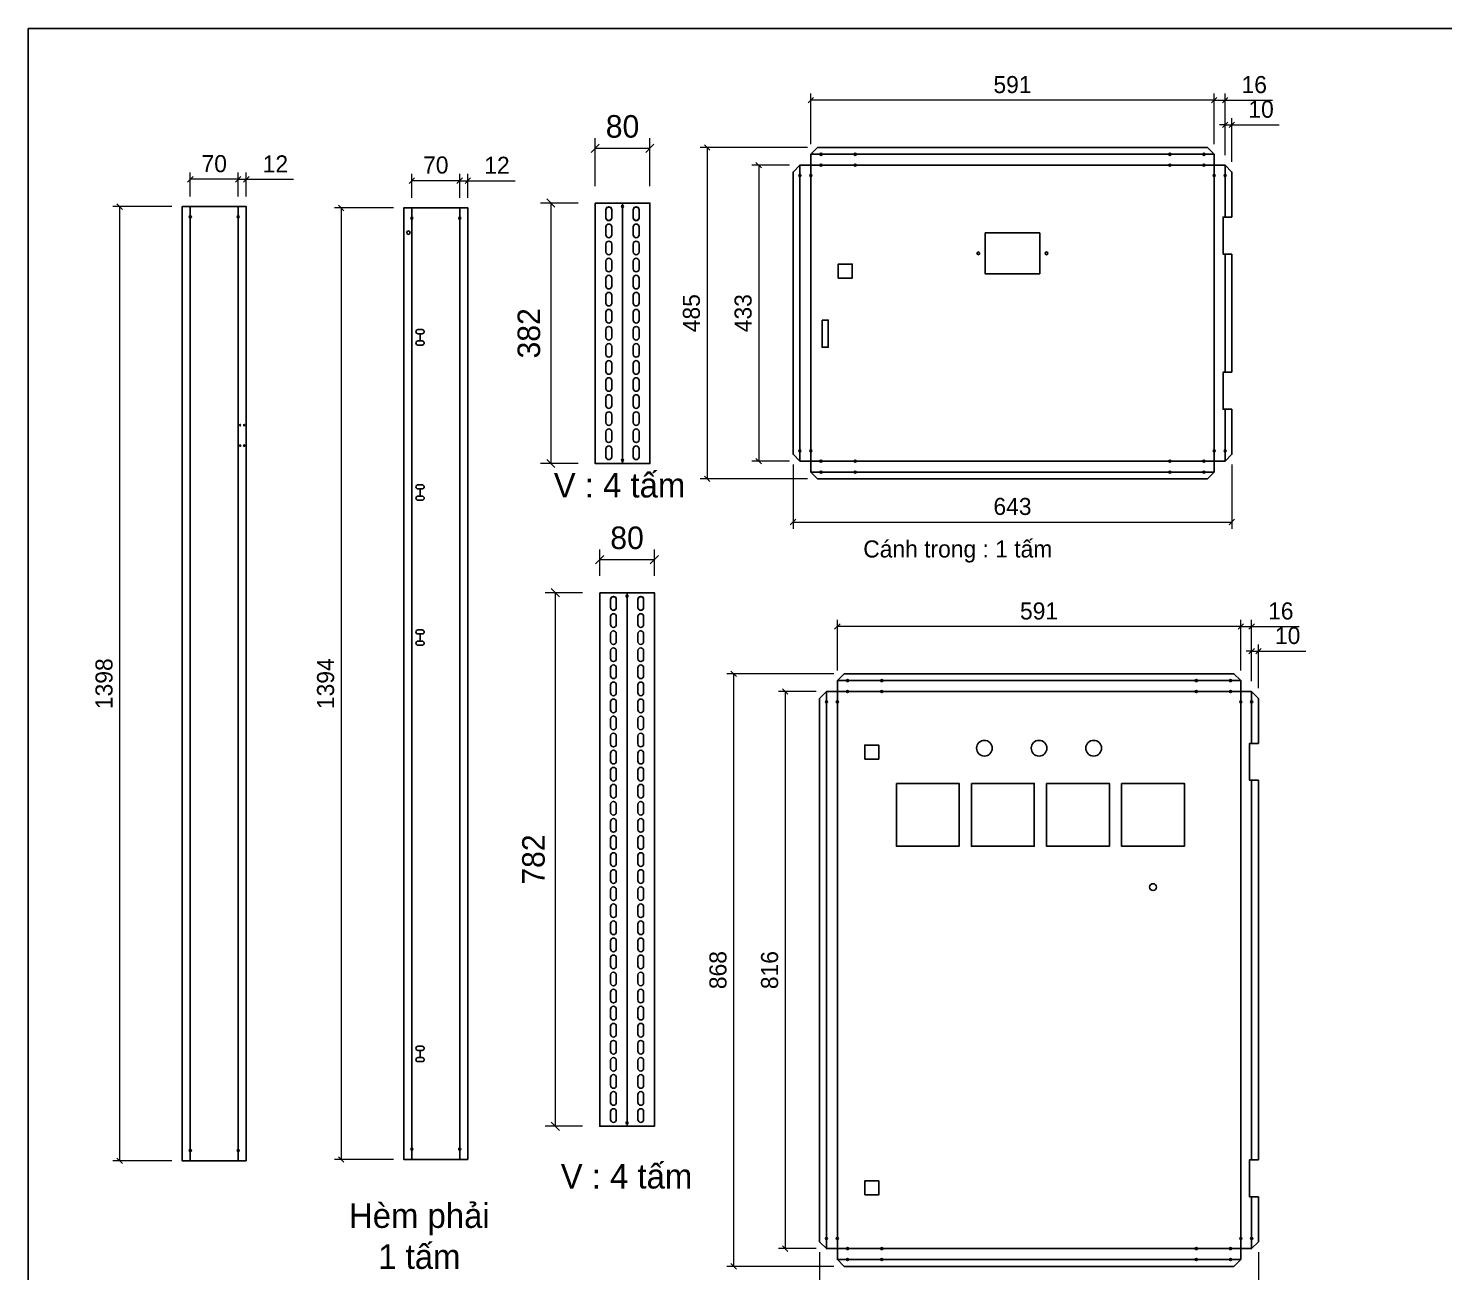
# Model space of a CAD drawing. Header units: millimetres. Extents: x 0 to 3953, y 0 to 2795.
# Drawn here: x 0 to 2073, y 974 to 2795 of the extents above; entities that cross this region are included whole.
import ezdxf

# ---------------------------------------------------------------- set-up
doc = ezdxf.new("R2010")
doc.units = ezdxf.units.MM
doc.layers.add('CNC', color=7, linetype='Continuous')
doc.layers.add('DIM', color=253, linetype='Continuous')
doc.styles.add('Arial', font='arial.ttf')
doc.dimstyles.new('Dim-25', dxfattribs={"dimtxt": 25, "dimasz": 8, "dimexe": 10, "dimexo": 15, "dimgap": 10, "dimtad": 1, "dimdec": 0, "dimtxsty": 'Standard', "dimblk": 'OBLIQUE', "dimcen": 10, "dimclrd": 5, "dimclre": 5, "dimclrt": 3, "dimazin": 3, "dimtfac": 1, "dimtdec": 0, "dimtmove": 0, "dimatfit": 3, "dimldrblk": 'OBLIQUE', "dimlwd": 9, "dimlwe": 9})
doc.dimstyles.new('Dim-33', dxfattribs={"dimtxt": 33, "dimasz": 12, "dimexe": 15, "dimexo": 25, "dimgap": 15, "dimtad": 1, "dimdec": 0, "dimtxsty": 'Standard', "dimblk": 'OBLIQUE', "dimcen": 10, "dimclrd": 5, "dimclre": 5, "dimclrt": 3, "dimazin": 3, "dimtfac": 1, "dimtdec": 0, "dimtmove": 0, "dimatfit": 3, "dimldrblk": 'OPEN30', "dimlwd": 9, "dimlwe": 9})

# ---------------------------------------------------------------- blocks, each defined once
blk = doc.blocks.new('KHUNG CHUẨN')
at = {"color": 7}
blk.add_lwpolyline([(16919.2, -26555.2), (19889.2, -26555.2), (19889.2, -28655.2), (16919.2, -28655.2)], close=True, dxfattribs=at)
at = {"color": 3, "style": 'Arial'}
for tag, p in [('#01', (17055.6, -28580.1)), ('#02', (17431.4, -28580.1)), ('#03', (18030.6, -28580.1)), ('#08', (18751.7, -28580.1)), ('#10', (19064.8, -28580.1)), ('#11', (19060.3, -28625.7)), ('#12', (19806.5, -28628.9)), ('#04', (17024.8, -28634.6)), ('#05', (17308.5, -28633)), ('#06', (17632.7, -28633.7)), ('#07', (18002, -28634.7)), ('#09', (18753.8, -28632.6))]:
    blk.add_attdef(tag, p, '', height=20, dxfattribs=at)
blk = doc.blocks.new('f3daunguoc')
at = {"layer": 'CNC', "color": 2, "lineweight": -3}
blk.add_circle((0, 0), 1.5, dxfattribs=at)
blk = doc.blocks.new('*D1')
at = {"color": 0, "linetype": 'ByBlock', "lineweight": -2}
for p, q in [((303.3, 2569.9), (311.3, 2577.9)), ((323.3, 2577.9), (315.3, 2569.9))]:
    blk.add_line(p, q, dxfattribs=at)
at = {"layer": 'Defpoints', "color": 0, "transparency": 16777216}
for p in [(319.3, 2573.9), (307.3, 2533.9), (319.3, 2533.9)]:
    blk.add_point(p, dxfattribs=at)
at = {"layer": 'DIM', "color": 5, "lineweight": 9, "transparency": 16777216}
for p, q in [((307.3, 2573.9), (299.3, 2573.9)), ((307.3, 2548.9), (307.3, 2583.9)), ((307.3, 2573.9), (319.3, 2573.9)), ((319.3, 2548.9), (319.3, 2583.9)), ((319.3, 2573.9), (388.5, 2573.9))]:
    blk.add_line(p, q, dxfattribs=at)
at = {"layer": 'DIM', "color": 3, "transparency": 16777216, "insert": (361.9, 2596.5), "char_height": 25, "attachment_point": 5}
blk.add_mtext('12', dxfattribs=at)
blk = doc.blocks.new('_Oblique')
at = {"color": 0, "linetype": 'ByBlock', "lineweight": -2}
blk.add_line((-0.5, -0.5), (0.5, 0.5), dxfattribs=at)
blk = doc.blocks.new('*D2')
at = {"color": 0, "linetype": 'ByBlock', "lineweight": -2}
for p, q in [((241.3, 2577.9), (233.3, 2569.9)), ((303.3, 2569.9), (311.3, 2577.9))]:
    blk.add_line(p, q, dxfattribs=at)
at = {"layer": 'Defpoints', "color": 0, "transparency": 16777216}
for p in [(237.3, 2573.9), (237.3, 2533.9), (307.3, 2533.9)]:
    blk.add_point(p, dxfattribs=at)
at = {"layer": 'DIM', "color": 5, "lineweight": 9, "transparency": 16777216}
for p, q in [((237.3, 2548.9), (237.3, 2583.9)), ((307.3, 2573.9), (237.3, 2573.9)), ((307.3, 2548.9), (307.3, 2583.9))]:
    blk.add_line(p, q, dxfattribs=at)
at = {"layer": 'DIM', "color": 3, "transparency": 16777216, "insert": (272.3, 2596.7), "char_height": 25, "attachment_point": 5}
blk.add_mtext('70', dxfattribs=at)
blk = doc.blocks.new('*D3')
at = {"color": 0, "linetype": 'ByBlock', "lineweight": -2}
for p, q in [((137.8, 2529.9), (129.8, 2537.9)), ((129.8, 1140.3), (137.8, 1132.3))]:
    blk.add_line(p, q, dxfattribs=at)
at = {"layer": 'Defpoints', "color": 0, "transparency": 16777216}
for p in [(225.3, 2533.9), (133.8, 1136.3), (225.3, 1136.3)]:
    blk.add_point(p, dxfattribs=at)
at = {"layer": 'DIM', "color": 5, "lineweight": 9, "transparency": 16777216}
for p, q in [((210.3, 2533.9), (123.8, 2533.9)), ((133.8, 2533.9), (133.8, 1136.3)), ((210.3, 1136.3), (123.8, 1136.3))]:
    blk.add_line(p, q, dxfattribs=at)
at = {"layer": 'DIM', "color": 3, "transparency": 16777216, "insert": (111, 1835.1), "char_height": 25, "attachment_point": 5, "rotation": 90}
blk.add_mtext('1398', dxfattribs=at)
blk = doc.blocks.new('*D4')
at = {"color": 0, "linetype": 'ByBlock', "lineweight": -2}
for p, q in [((627.8, 2567.9), (635.8, 2575.9)), ((647.8, 2575.9), (639.8, 2567.9))]:
    blk.add_line(p, q, dxfattribs=at)
at = {"layer": 'Defpoints', "color": 0, "transparency": 16777216}
for p in [(643.8, 2571.9), (631.8, 2531.9), (643.8, 2531.9)]:
    blk.add_point(p, dxfattribs=at)
at = {"layer": 'DIM', "color": 5, "lineweight": 9, "transparency": 16777216}
for p, q in [((631.8, 2571.9), (623.8, 2571.9)), ((631.8, 2546.9), (631.8, 2581.9)), ((631.8, 2571.9), (643.8, 2571.9)), ((643.8, 2546.9), (643.8, 2581.9)), ((643.8, 2571.9), (713, 2571.9))]:
    blk.add_line(p, q, dxfattribs=at)
at = {"layer": 'DIM', "color": 3, "transparency": 16777216, "insert": (686.4, 2594.5), "char_height": 25, "attachment_point": 5}
blk.add_mtext('12', dxfattribs=at)
blk = doc.blocks.new('*D5')
at = {"color": 0, "linetype": 'ByBlock', "lineweight": -2}
for p, q in [((565.8, 2575.9), (557.8, 2567.9)), ((627.8, 2567.9), (635.8, 2575.9))]:
    blk.add_line(p, q, dxfattribs=at)
at = {"layer": 'Defpoints', "color": 0, "transparency": 16777216}
for p in [(561.8, 2571.9), (561.8, 2531.9), (631.8, 2531.9)]:
    blk.add_point(p, dxfattribs=at)
at = {"layer": 'DIM', "color": 5, "lineweight": 9, "transparency": 16777216}
for p, q in [((561.8, 2546.9), (561.8, 2581.9)), ((631.8, 2571.9), (561.8, 2571.9)), ((631.8, 2546.9), (631.8, 2581.9))]:
    blk.add_line(p, q, dxfattribs=at)
at = {"layer": 'DIM', "color": 3, "transparency": 16777216, "insert": (596.8, 2594.7), "char_height": 25, "attachment_point": 5}
blk.add_mtext('70', dxfattribs=at)
blk = doc.blocks.new('*D6')
at = {"color": 0, "linetype": 'ByBlock', "lineweight": -2}
for p, q in [((462.3, 2527.9), (454.3, 2535.9)), ((454.3, 1142.3), (462.3, 1134.3))]:
    blk.add_line(p, q, dxfattribs=at)
at = {"layer": 'Defpoints', "color": 0, "transparency": 16777216}
for p in [(549.8, 2531.9), (458.3, 1138.3), (549.8, 1138.3)]:
    blk.add_point(p, dxfattribs=at)
at = {"layer": 'DIM', "color": 5, "lineweight": 9, "transparency": 16777216}
for p, q in [((534.8, 2531.9), (448.3, 2531.9)), ((458.3, 2531.9), (458.3, 1138.3)), ((534.8, 1138.3), (448.3, 1138.3))]:
    blk.add_line(p, q, dxfattribs=at)
at = {"layer": 'DIM', "color": 3, "transparency": 16777216, "insert": (435.5, 1835.1), "char_height": 25, "attachment_point": 5, "rotation": 90}
blk.add_mtext('1394', dxfattribs=at)
blk = doc.blocks.new('ovan6x9')
at = {"color": 2}
for p, q in [((2, 6), (8, 6)), ((2, 0), (8, 0))]:
    blk.add_line(p, q, dxfattribs=at)
for centre, start, end in [((2, 3), 90, 270), ((8, 3), 270, 90)]:
    blk.add_arc(centre, 3, start, end, dxfattribs=at)
blk = doc.blocks.new('*D7')
at = {"color": 0, "linetype": 'ByBlock', "lineweight": -2}
for p, q in [((1748.8, 2649.6), (1756.8, 2657.6)), ((1766.8, 2657.6), (1758.8, 2649.6))]:
    blk.add_line(p, q, dxfattribs=at)
at = {"layer": 'Defpoints', "color": 0, "transparency": 16777216}
for p in [(1762.8, 2653.6), (1752.8, 2594.5), (1762.8, 2584.5)]:
    blk.add_point(p, dxfattribs=at)
at = {"layer": 'DIM', "color": 5, "lineweight": 9, "transparency": 16777216}
for p, q in [((1752.8, 2653.6), (1744.8, 2653.6)), ((1752.8, 2609.5), (1752.8, 2663.6)), ((1752.8, 2653.6), (1762.8, 2653.6)), ((1762.8, 2599.5), (1762.8, 2663.6)), ((1762.8, 2653.6), (1832.2, 2653.6))]:
    blk.add_line(p, q, dxfattribs=at)
at = {"layer": 'DIM', "color": 3, "transparency": 16777216, "insert": (1805.5, 2676.4), "char_height": 25, "attachment_point": 5}
blk.add_mtext('10', dxfattribs=at)
blk = doc.blocks.new('*D8')
at = {"color": 0, "linetype": 'ByBlock', "lineweight": -2}
for p, q in [((1732.8, 2685.7), (1740.8, 2693.7)), ((1756.8, 2693.7), (1748.8, 2685.7))]:
    blk.add_line(p, q, dxfattribs=at)
at = {"layer": 'Defpoints', "color": 0, "transparency": 16777216}
for p in [(1752.8, 2689.7), (1736.8, 2610.5), (1752.8, 2594.5)]:
    blk.add_point(p, dxfattribs=at)
at = {"layer": 'DIM', "color": 5, "lineweight": 9, "transparency": 16777216}
for p, q in [((1736.8, 2625.5), (1736.8, 2699.7)), ((1752.8, 2609.5), (1752.8, 2699.7)), ((1736.8, 2689.7), (1728.8, 2689.7)), ((1736.8, 2689.7), (1752.8, 2689.7)), ((1752.8, 2689.7), (1822.3, 2689.7))]:
    blk.add_line(p, q, dxfattribs=at)
at = {"layer": 'DIM', "color": 3, "transparency": 16777216, "insert": (1795.5, 2712.5), "char_height": 25, "attachment_point": 5}
blk.add_mtext('16', dxfattribs=at)
blk = doc.blocks.new('*D9')
at = {"color": 0, "linetype": 'ByBlock', "lineweight": -2}
for p, q in [((1150, 2693.7), (1142, 2685.7)), ((1732.8, 2685.7), (1740.8, 2693.7))]:
    blk.add_line(p, q, dxfattribs=at)
at = {"layer": 'Defpoints', "color": 0, "transparency": 16777216}
for p in [(1146, 2689.7), (1146, 2610.5), (1736.8, 2610.5)]:
    blk.add_point(p, dxfattribs=at)
at = {"layer": 'DIM', "color": 5, "lineweight": 9, "transparency": 16777216}
for p, q in [((1146, 2625.5), (1146, 2699.7)), ((1736.8, 2625.5), (1736.8, 2699.7)), ((1736.8, 2689.7), (1146, 2689.7))]:
    blk.add_line(p, q, dxfattribs=at)
at = {"layer": 'DIM', "color": 3, "transparency": 16777216, "insert": (1441.4, 2712.5), "char_height": 25, "attachment_point": 5}
blk.add_mtext('591', dxfattribs=at)
blk = doc.blocks.new('*D10')
at = {"color": 0, "linetype": 'ByBlock', "lineweight": -2}
for p, q in [((1073.7, 2590.5), (1065.7, 2598.5)), ((1065.7, 2165.1), (1073.7, 2157.1))]:
    blk.add_line(p, q, dxfattribs=at)
at = {"layer": 'Defpoints', "color": 0, "transparency": 16777216}
for p in [(1130, 2594.5), (1069.7, 2161.1), (1130, 2161.1)]:
    blk.add_point(p, dxfattribs=at)
at = {"layer": 'DIM', "color": 5, "lineweight": 9, "transparency": 16777216}
for p, q in [((1115, 2594.5), (1059.7, 2594.5)), ((1069.7, 2594.5), (1069.7, 2161.1)), ((1115, 2161.1), (1059.7, 2161.1))]:
    blk.add_line(p, q, dxfattribs=at)
at = {"layer": 'DIM', "color": 3, "transparency": 16777216, "insert": (1047, 2377.8), "char_height": 25, "attachment_point": 5, "rotation": 90}
blk.add_mtext('433', dxfattribs=at)
blk = doc.blocks.new('*D11')
at = {"color": 0, "linetype": 'ByBlock', "lineweight": -2}
for p, q in [((998.1, 2616.5), (990.1, 2624.5)), ((990.1, 2139.1), (998.1, 2131.1))]:
    blk.add_line(p, q, dxfattribs=at)
at = {"layer": 'Defpoints', "color": 0, "transparency": 16777216}
for p in [(1156, 2620.5), (994.1, 2135.1), (1156, 2135.1)]:
    blk.add_point(p, dxfattribs=at)
at = {"layer": 'DIM', "color": 5, "lineweight": 9, "transparency": 16777216}
for p, q in [((1141, 2620.5), (984.1, 2620.5)), ((994.1, 2620.5), (994.1, 2135.1)), ((1141, 2135.1), (984.1, 2135.1))]:
    blk.add_line(p, q, dxfattribs=at)
at = {"layer": 'DIM', "color": 3, "transparency": 16777216, "insert": (971.3, 2377.8), "char_height": 25, "attachment_point": 5, "rotation": 90}
blk.add_mtext('485', dxfattribs=at)
blk = doc.blocks.new('*D12')
at = {"color": 0, "linetype": 'ByBlock', "lineweight": -2}
for p, q in [((1124, 2075.9), (1116, 2067.9)), ((1758.8, 2067.9), (1766.8, 2075.9))]:
    blk.add_line(p, q, dxfattribs=at)
at = {"layer": 'Defpoints', "color": 0, "transparency": 16777216}
for p in [(1120, 2171.1), (1762.8, 2171.1), (1762.8, 2071.9)]:
    blk.add_point(p, dxfattribs=at)
at = {"layer": 'DIM', "color": 5, "lineweight": 9, "transparency": 16777216}
for p, q in [((1120, 2156.1), (1120, 2061.9)), ((1762.8, 2156.1), (1762.8, 2061.9)), ((1120, 2071.9), (1762.8, 2071.9))]:
    blk.add_line(p, q, dxfattribs=at)
at = {"layer": 'DIM', "color": 3, "transparency": 16777216, "insert": (1441.4, 2094.6), "char_height": 25, "attachment_point": 5}
blk.add_mtext('643', dxfattribs=at)
blk = doc.blocks.new('*D13')
at = {"color": 0, "linetype": 'ByBlock', "lineweight": -2}
for p, q in [((1787.7, 1878.7), (1795.7, 1886.7)), ((1805.7, 1886.7), (1797.7, 1878.7))]:
    blk.add_line(p, q, dxfattribs=at)
at = {"layer": 'Defpoints', "color": 0, "transparency": 16777216}
for p in [(1801.7, 1882.7), (1791.7, 1823.6), (1801.7, 1813.6)]:
    blk.add_point(p, dxfattribs=at)
at = {"layer": 'DIM', "color": 5, "lineweight": 9, "transparency": 16777216}
for p, q in [((1791.7, 1838.6), (1791.7, 1892.7)), ((1801.7, 1828.6), (1801.7, 1892.7)), ((1791.7, 1882.7), (1783.7, 1882.7)), ((1791.7, 1882.7), (1801.7, 1882.7)), ((1801.7, 1882.7), (1871.1, 1882.7))]:
    blk.add_line(p, q, dxfattribs=at)
at = {"layer": 'DIM', "color": 3, "transparency": 16777216, "insert": (1844.4, 1905.5), "char_height": 25, "attachment_point": 5}
blk.add_mtext('10', dxfattribs=at)
blk = doc.blocks.new('*D14')
at = {"color": 0, "linetype": 'ByBlock', "lineweight": -2}
for p, q in [((1771.7, 1914.8), (1779.7, 1922.8)), ((1795.7, 1922.8), (1787.7, 1914.8))]:
    blk.add_line(p, q, dxfattribs=at)
at = {"layer": 'Defpoints', "color": 0, "transparency": 16777216}
for p in [(1791.7, 1918.8), (1775.7, 1839.6), (1791.7, 1823.6)]:
    blk.add_point(p, dxfattribs=at)
at = {"layer": 'DIM', "color": 5, "lineweight": 9, "transparency": 16777216}
for p, q in [((1775.7, 1854.6), (1775.7, 1928.8)), ((1791.7, 1838.6), (1791.7, 1928.8)), ((1775.7, 1918.8), (1767.7, 1918.8)), ((1775.7, 1918.8), (1791.7, 1918.8)), ((1791.7, 1918.8), (1861.1, 1918.8))]:
    blk.add_line(p, q, dxfattribs=at)
at = {"layer": 'DIM', "color": 3, "transparency": 16777216, "insert": (1834.4, 1941.5), "char_height": 25, "attachment_point": 5}
blk.add_mtext('16', dxfattribs=at)
blk = doc.blocks.new('*D15')
at = {"color": 0, "linetype": 'ByBlock', "lineweight": -2}
for p, q in [((1188.9, 1922.8), (1180.9, 1914.8)), ((1771.7, 1914.8), (1779.7, 1922.8))]:
    blk.add_line(p, q, dxfattribs=at)
at = {"layer": 'Defpoints', "color": 0, "transparency": 16777216}
for p in [(1184.9, 1918.8), (1184.9, 1839.6), (1775.7, 1839.6)]:
    blk.add_point(p, dxfattribs=at)
at = {"layer": 'DIM', "color": 5, "lineweight": 9, "transparency": 16777216}
for p, q in [((1184.9, 1854.6), (1184.9, 1928.8)), ((1775.7, 1854.6), (1775.7, 1928.8)), ((1775.7, 1918.8), (1184.9, 1918.8))]:
    blk.add_line(p, q, dxfattribs=at)
at = {"layer": 'DIM', "color": 3, "transparency": 16777216, "insert": (1480.3, 1941.5), "char_height": 25, "attachment_point": 5}
blk.add_mtext('591', dxfattribs=at)
blk = doc.blocks.new('*D16')
at = {"color": 0, "linetype": 'ByBlock', "lineweight": -2}
for p, q in [((1112.6, 1819.6), (1104.6, 1827.6)), ((1104.6, 1011.6), (1112.6, 1003.6))]:
    blk.add_line(p, q, dxfattribs=at)
at = {"layer": 'Defpoints', "color": 0, "transparency": 16777216}
for p in [(1168.9, 1823.6), (1108.6, 1007.6), (1168.9, 1007.6)]:
    blk.add_point(p, dxfattribs=at)
at = {"layer": 'DIM', "color": 5, "lineweight": 9, "transparency": 16777216}
for p, q in [((1153.9, 1823.6), (1098.6, 1823.6)), ((1108.6, 1823.6), (1108.6, 1007.6)), ((1153.9, 1007.6), (1098.6, 1007.6))]:
    blk.add_line(p, q, dxfattribs=at)
at = {"layer": 'DIM', "color": 3, "transparency": 16777216, "insert": (1085.8, 1415.6), "char_height": 25, "attachment_point": 5, "rotation": 90}
blk.add_mtext('816', dxfattribs=at)
blk = doc.blocks.new('*D17')
at = {"color": 0, "linetype": 'ByBlock', "lineweight": -2}
for p, q in [((1037, 1845.6), (1029, 1853.6)), ((1029, 985.6), (1037, 977.6))]:
    blk.add_line(p, q, dxfattribs=at)
at = {"layer": 'Defpoints', "color": 0, "transparency": 16777216}
for p in [(1194.9, 1849.6), (1033, 981.6), (1194.9, 981.6)]:
    blk.add_point(p, dxfattribs=at)
at = {"layer": 'DIM', "color": 5, "lineweight": 9, "transparency": 16777216}
for p, q in [((1179.9, 1849.6), (1023, 1849.6)), ((1033, 1849.6), (1033, 981.6)), ((1179.9, 981.6), (1023, 981.6))]:
    blk.add_line(p, q, dxfattribs=at)
at = {"layer": 'DIM', "color": 3, "transparency": 16777216, "insert": (1010.2, 1415.6), "char_height": 25, "attachment_point": 5, "rotation": 90}
blk.add_mtext('868', dxfattribs=at)
blk = doc.blocks.new('*D18')
at = {"color": 0, "linetype": 'ByBlock', "lineweight": -2}
for p, q in [((1162.9, 922.3), (1154.9, 914.3)), ((1797.7, 914.3), (1805.7, 922.3))]:
    blk.add_line(p, q, dxfattribs=at)
at = {"layer": 'Defpoints', "color": 0, "transparency": 16777216}
for p in [(1158.9, 1017.6), (1801.7, 1017.6), (1801.7, 918.3)]:
    blk.add_point(p, dxfattribs=at)
at = {"layer": 'DIM', "color": 5, "lineweight": 9, "transparency": 16777216}
for p, q in [((1158.9, 1002.6), (1158.9, 908.3)), ((1801.7, 1002.6), (1801.7, 908.3)), ((1158.9, 918.3), (1801.7, 918.3))]:
    blk.add_line(p, q, dxfattribs=at)
at = {"layer": 'DIM', "color": 3, "transparency": 16777216, "insert": (1480.3, 941.1), "char_height": 25, "attachment_point": 5}
blk.add_mtext('643', dxfattribs=at)
blk = doc.blocks.new('*D19')
at = {"color": 0, "linetype": 'ByBlock', "lineweight": -2}
for p, q in [((836.3, 2625.3), (824.3, 2613.3)), ((904.3, 2613.3), (916.3, 2625.3))]:
    blk.add_line(p, q, dxfattribs=at)
at = {"layer": 'Defpoints', "color": 0, "ltscale": 3, "transparency": 16777216}
for p in [(910.3, 2619.3), (830.3, 2539.1), (910.3, 2539.1)]:
    blk.add_point(p, dxfattribs=at)
at = {"layer": 'DIM', "color": 5, "lineweight": 9, "ltscale": 3, "transparency": 16777216}
for p, q in [((830.3, 2564.1), (830.3, 2634.3)), ((910.3, 2564.1), (910.3, 2634.3)), ((830.3, 2619.3), (910.3, 2619.3))]:
    blk.add_line(p, q, dxfattribs=at)
at = {"layer": 'DIM', "color": 3, "ltscale": 3, "transparency": 16777216, "insert": (870.3, 2651.2), "char_height": 33, "attachment_point": 5}
blk.add_mtext('80', dxfattribs=at)
blk = doc.blocks.new('_Open30')
at = {"color": 0, "linetype": 'ByBlock', "lineweight": -2}
for p, q in [((-1, 0.27), (0, 0)), ((0, 0), (-1, -0.27)), ((0, 0), (-1, 0))]:
    blk.add_line(p, q, dxfattribs=at)
blk = doc.blocks.new('*D20')
at = {"color": 0, "linetype": 'ByBlock', "lineweight": -2}
for p, q in [((771.2, 2533.1), (759.2, 2545.1)), ((759.2, 2163.6), (771.2, 2151.6))]:
    blk.add_line(p, q, dxfattribs=at)
at = {"layer": 'Defpoints', "color": 0, "ltscale": 3, "transparency": 16777216}
for p in [(830.3, 2539.1), (765.2, 2157.6), (830.3, 2157.6)]:
    blk.add_point(p, dxfattribs=at)
at = {"layer": 'DIM', "color": 5, "lineweight": 9, "ltscale": 3, "transparency": 16777216}
for p, q in [((805.3, 2539.1), (750.2, 2539.1)), ((765.2, 2539.1), (765.2, 2157.6)), ((805.3, 2157.6), (750.2, 2157.6))]:
    blk.add_line(p, q, dxfattribs=at)
at = {"layer": 'DIM', "color": 3, "ltscale": 3, "transparency": 16777216, "insert": (733.3, 2348.3), "char_height": 33, "attachment_point": 5, "rotation": 90}
blk.add_mtext('382', dxfattribs=at)
blk = doc.blocks.new('*D21')
at = {"color": 0, "linetype": 'ByBlock', "lineweight": -2}
for p, q in [((842.9, 2022.8), (830.9, 2010.8)), ((910.9, 2010.8), (922.9, 2022.8))]:
    blk.add_line(p, q, dxfattribs=at)
at = {"layer": 'Defpoints', "color": 0, "ltscale": 3, "transparency": 16777216}
for p in [(916.9, 2016.8), (836.9, 1968.3), (916.9, 1968.3)]:
    blk.add_point(p, dxfattribs=at)
at = {"layer": 'DIM', "color": 5, "lineweight": 9, "ltscale": 3, "transparency": 16777216}
for p, q in [((836.9, 1993.3), (836.9, 2031.8)), ((916.9, 1993.3), (916.9, 2031.8)), ((836.9, 2016.8), (916.9, 2016.8))]:
    blk.add_line(p, q, dxfattribs=at)
at = {"layer": 'DIM', "color": 3, "ltscale": 3, "transparency": 16777216, "insert": (876.9, 2048.6), "char_height": 33, "attachment_point": 5}
blk.add_mtext('80', dxfattribs=at)
blk = doc.blocks.new('*D22')
at = {"color": 0, "linetype": 'ByBlock', "lineweight": -2}
for p, q in [((777.8, 1962.3), (765.8, 1974.3)), ((765.8, 1192.8), (777.8, 1180.8))]:
    blk.add_line(p, q, dxfattribs=at)
at = {"layer": 'Defpoints', "color": 0, "ltscale": 3, "transparency": 16777216}
for p in [(836.9, 1968.3), (771.8, 1186.8), (836.9, 1186.8)]:
    blk.add_point(p, dxfattribs=at)
at = {"layer": 'DIM', "color": 5, "lineweight": 9, "ltscale": 3, "transparency": 16777216}
for p, q in [((811.9, 1968.3), (756.8, 1968.3)), ((771.8, 1968.3), (771.8, 1186.8)), ((811.9, 1186.8), (756.8, 1186.8))]:
    blk.add_line(p, q, dxfattribs=at)
at = {"layer": 'DIM', "color": 3, "ltscale": 3, "transparency": 16777216, "insert": (740, 1577.5), "char_height": 33, "attachment_point": 5, "rotation": 90}
blk.add_mtext('782', dxfattribs=at)

msp = doc.modelspace()

# ---------------------------------------------------------------- linework, layer by layer
at = {"color": 7}
for p, q in [((225.3, 2533.9), (225.3, 1136.3)), ((237.3, 2533.9), (237.3, 1136.3)), ((307.3, 2533.9), (307.3, 1136.3)), ((319.3, 2533.9), (319.3, 1136.3)), ((549.8, 2531.9), (549.8, 1138.3)), ((561.8, 2531.9), (561.8, 1138.3)), ((631.8, 2531.9), (631.8, 1138.3)), ((643.8, 2531.9), (643.8, 1138.3)), ((870.3, 2539.1), (870.3, 2157.6)), ((876.9, 1968.3), (876.9, 1186.8))]:
    msp.add_line(p, q, dxfattribs=at)
at = {"ltscale": 3}
for p, q in [((573.8, 2347.7), (573.8, 2337.2)), ((573.8, 2120.4), (573.8, 2109.9)), ((573.8, 1907.9), (573.8, 1897.4)), ((573.8, 1298), (573.8, 1287.5))]:
    msp.add_line(p, q, dxfattribs=at)
at = {"color": 7}
for points in [[(1762.8, 2237.2), (1762.8, 2171.1), (1752.8, 2161.1), (1736.8, 2161.1), (1736.8, 2145.1), (1726.8, 2135.1), (1156, 2135.1), (1146, 2145.1), (1146, 2161.1), (1130, 2161.1), (1120, 2171.1), (1120, 2584.5), (1130, 2594.5), (1146, 2594.5), (1146, 2610.5), (1156, 2620.5), (1726.8, 2620.5), (1736.8, 2610.5), (1736.8, 2594.5), (1752.8, 2594.5), (1762.8, 2584.5), (1762.8, 2518.5)], [(1130, 2161.1), (1130, 2594.5)], [(1146, 2610.5), (1736.8, 2610.5)], [(1752.8, 2594.5), (1752.8, 2518.5)], [(1752.8, 2464.5), (1752.8, 2291.2)], [(1762.8, 2464.5), (1762.8, 2291.2)], [(1752.8, 2237.2), (1752.8, 2161.1)], [(1736.8, 2145.1), (1146, 2145.1)], [(1801.7, 1083.7), (1801.7, 1017.6), (1791.7, 1007.6), (1775.7, 1007.6), (1775.7, 991.6), (1765.7, 981.6), (1194.9, 981.6), (1184.9, 991.6), (1184.9, 1007.6), (1168.9, 1007.6), (1158.9, 1017.6), (1158.9, 1813.6), (1168.9, 1823.6), (1184.9, 1823.6), (1184.9, 1839.6), (1194.9, 1849.6), (1765.7, 1849.6), (1775.7, 1839.6), (1775.7, 1823.6), (1791.7, 1823.6), (1801.7, 1813.6), (1801.7, 1747.6)], [(1184.9, 1839.6), (1775.7, 1839.6)], [(1168.9, 1007.6), (1168.9, 1823.6)], [(1791.7, 1823.6), (1791.7, 1747.6)], [(1791.7, 1693.6), (1791.7, 1137.7)], [(1801.7, 1693.6), (1801.7, 1137.7)], [(1791.7, 1083.7), (1791.7, 1007.6)], [(1775.7, 991.6), (1184.9, 991.6)]]:
    msp.add_lwpolyline(points, dxfattribs=at)
for points in [[(1146, 2594.5), (1736.8, 2594.5), (1736.8, 2161.1), (1146, 2161.1)], [(830.3, 2539.1), (910.3, 2539.1), (910.3, 2157.6), (830.3, 2157.6)], [(836.9, 1968.3), (916.9, 1968.3), (916.9, 1186.8), (836.9, 1186.8)], [(1184.9, 1823.6), (1775.7, 1823.6), (1775.7, 1007.6), (1184.9, 1007.6)]]:
    msp.add_lwpolyline(points, close=True, dxfattribs=at)
for points in [[(319.3, 1136.3), (225.3, 1136.3), (225.3, 2533.9), (319.3, 2533.9)], [(643.8, 1138.3), (549.8, 1138.3), (549.8, 2531.9), (643.8, 2531.9)]]:
    msp.add_lwpolyline(points, close=True)
at = {"color": 2, "ltscale": 0.5}
for points in [[(854.5, 2529.4), (854.5, 2517.9, -1), (846, 2517.9), (846, 2529.4, -1)], [(854.5, 2529.1), (854.5, 2517.6, -1), (846, 2517.6), (846, 2529.1, -1)], [(886, 2529.4), (886, 2517.9, 1), (894.5, 2517.9), (894.5, 2529.4, 1)], [(886, 2529.1), (886, 2517.6, 1), (894.5, 2517.6), (894.5, 2529.1, 1)], [(854.5, 2504.1), (854.5, 2492.6, -1), (846, 2492.6), (846, 2504.1, -1)], [(886, 2504.1), (886, 2492.6, 1), (894.5, 2492.6), (894.5, 2504.1, 1)], [(854.5, 2479.1), (854.5, 2467.6, -1), (846, 2467.6), (846, 2479.1, -1)], [(886, 2479.1), (886, 2467.6, 1), (894.5, 2467.6), (894.5, 2479.1, 1)], [(854.5, 2454.1), (854.5, 2442.6, -1), (846, 2442.6), (846, 2454.1, -1)], [(886, 2454.1), (886, 2442.6, 1), (894.5, 2442.6), (894.5, 2454.1, 1)], [(854.5, 2429.1), (854.5, 2417.6, -1), (846, 2417.6), (846, 2429.1, -1)], [(886, 2429.1), (886, 2417.6, 1), (894.5, 2417.6), (894.5, 2429.1, 1)], [(854.5, 2404.1), (854.5, 2392.6, -1), (846, 2392.6), (846, 2404.1, -1)], [(886, 2404.1), (886, 2392.6, 1), (894.5, 2392.6), (894.5, 2404.1, 1)], [(854.5, 2379.1), (854.5, 2367.6, -1), (846, 2367.6), (846, 2379.1, -1)], [(886, 2379.1), (886, 2367.6, 1), (894.5, 2367.6), (894.5, 2379.1, 1)], [(854.5, 2354.1), (854.5, 2342.6, -1), (846, 2342.6), (846, 2354.1, -1)], [(886, 2354.1), (886, 2342.6, 1), (894.5, 2342.6), (894.5, 2354.1, 1)], [(854.5, 2329.1), (854.5, 2317.6, -1), (846, 2317.6), (846, 2329.1, -1)], [(886, 2329.1), (886, 2317.6, 1), (894.5, 2317.6), (894.5, 2329.1, 1)], [(854.5, 2304.1), (854.5, 2292.6, -1), (846, 2292.6), (846, 2304.1, -1)], [(886, 2304.1), (886, 2292.6, 1), (894.5, 2292.6), (894.5, 2304.1, 1)], [(854.5, 2279.1), (854.5, 2267.6, -1), (846, 2267.6), (846, 2279.1, -1)], [(886, 2279.1), (886, 2267.6, 1), (894.5, 2267.6), (894.5, 2279.1, 1)], [(854.5, 2254.1), (854.5, 2242.6, -1), (846, 2242.6), (846, 2254.1, -1)], [(886, 2254.1), (886, 2242.6, 1), (894.5, 2242.6), (894.5, 2254.1, 1)], [(854.5, 2229.1), (854.5, 2217.6, -1), (846, 2217.6), (846, 2229.1, -1)], [(886, 2229.1), (886, 2217.6, 1), (894.5, 2217.6), (894.5, 2229.1, 1)], [(854.5, 2204.1), (854.5, 2192.6, -1), (846, 2192.6), (846, 2204.1, -1)], [(886, 2204.1), (886, 2192.6, 1), (894.5, 2192.6), (894.5, 2204.1, 1)], [(854.5, 2179.1), (854.5, 2167.6, -1), (846, 2167.6), (846, 2179.1, -1)], [(886, 2179.1), (886, 2167.6, 1), (894.5, 2167.6), (894.5, 2179.1, 1)], [(861.2, 1958.6), (861.2, 1947.1, -1), (852.7, 1947.1), (852.7, 1958.6, -1)], [(861.2, 1958.3), (861.2, 1946.8, -1), (852.7, 1946.8), (852.7, 1958.3, -1)], [(892.7, 1958.6), (892.7, 1947.1, 1), (901.2, 1947.1), (901.2, 1958.6, 1)], [(892.7, 1958.3), (892.7, 1946.8, 1), (901.2, 1946.8), (901.2, 1958.3, 1)], [(861.2, 1933.3), (861.2, 1921.8, -1), (852.7, 1921.8), (852.7, 1933.3, -1)], [(892.7, 1933.3), (892.7, 1921.8, 1), (901.2, 1921.8), (901.2, 1933.3, 1)], [(861.2, 1908.3), (861.2, 1896.8, -1), (852.7, 1896.8), (852.7, 1908.3, -1)], [(892.7, 1908.3), (892.7, 1896.8, 1), (901.2, 1896.8), (901.2, 1908.3, 1)], [(861.2, 1883.3), (861.2, 1871.8, -1), (852.7, 1871.8), (852.7, 1883.3, -1)], [(892.7, 1883.3), (892.7, 1871.8, 1), (901.2, 1871.8), (901.2, 1883.3, 1)], [(861.2, 1858.3), (861.2, 1846.8, -1), (852.7, 1846.8), (852.7, 1858.3, -1)], [(892.7, 1858.3), (892.7, 1846.8, 1), (901.2, 1846.8), (901.2, 1858.3, 1)], [(861.2, 1833.3), (861.2, 1821.8, -1), (852.7, 1821.8), (852.7, 1833.3, -1)], [(892.7, 1833.3), (892.7, 1821.8, 1), (901.2, 1821.8), (901.2, 1833.3, 1)], [(861.2, 1808.3), (861.2, 1796.8, -1), (852.7, 1796.8), (852.7, 1808.3, -1)], [(892.7, 1808.3), (892.7, 1796.8, 1), (901.2, 1796.8), (901.2, 1808.3, 1)], [(861.2, 1783.3), (861.2, 1771.8, -1), (852.7, 1771.8), (852.7, 1783.3, -1)], [(892.7, 1783.3), (892.7, 1771.8, 1), (901.2, 1771.8), (901.2, 1783.3, 1)], [(861.2, 1758.3), (861.2, 1746.8, -1), (852.7, 1746.8), (852.7, 1758.3, -1)], [(892.7, 1758.3), (892.7, 1746.8, 1), (901.2, 1746.8), (901.2, 1758.3, 1)], [(861.2, 1733.3), (861.2, 1721.8, -1), (852.7, 1721.8), (852.7, 1733.3, -1)], [(892.7, 1733.3), (892.7, 1721.8, 1), (901.2, 1721.8), (901.2, 1733.3, 1)], [(861.2, 1708.3), (861.2, 1696.8, -1), (852.7, 1696.8), (852.7, 1708.3, -1)], [(892.7, 1708.3), (892.7, 1696.8, 1), (901.2, 1696.8), (901.2, 1708.3, 1)], [(861.2, 1683.3), (861.2, 1671.8, -1), (852.7, 1671.8), (852.7, 1683.3, -1)], [(892.7, 1683.3), (892.7, 1671.8, 1), (901.2, 1671.8), (901.2, 1683.3, 1)], [(861.2, 1658.3), (861.2, 1646.8, -1), (852.7, 1646.8), (852.7, 1658.3, -1)], [(892.7, 1658.3), (892.7, 1646.8, 1), (901.2, 1646.8), (901.2, 1658.3, 1)], [(861.2, 1633.3), (861.2, 1621.8, -1), (852.7, 1621.8), (852.7, 1633.3, -1)], [(892.7, 1633.3), (892.7, 1621.8, 1), (901.2, 1621.8), (901.2, 1633.3, 1)], [(861.2, 1608.3), (861.2, 1596.8, -1), (852.7, 1596.8), (852.7, 1608.3, -1)], [(892.7, 1608.3), (892.7, 1596.8, 1), (901.2, 1596.8), (901.2, 1608.3, 1)], [(861.2, 1583.3), (861.2, 1571.8, -1), (852.7, 1571.8), (852.7, 1583.3, -1)], [(892.7, 1583.3), (892.7, 1571.8, 1), (901.2, 1571.8), (901.2, 1583.3, 1)], [(861.2, 1558.3), (861.2, 1546.8, -1), (852.7, 1546.8), (852.7, 1558.3, -1)], [(892.7, 1558.3), (892.7, 1546.8, 1), (901.2, 1546.8), (901.2, 1558.3, 1)], [(861.2, 1533.3), (861.2, 1521.8, -1), (852.7, 1521.8), (852.7, 1533.3, -1)], [(892.7, 1533.3), (892.7, 1521.8, 1), (901.2, 1521.8), (901.2, 1533.3, 1)], [(861.2, 1508.3), (861.2, 1496.8, -1), (852.7, 1496.8), (852.7, 1508.3, -1)], [(892.7, 1508.3), (892.7, 1496.8, 1), (901.2, 1496.8), (901.2, 1508.3, 1)], [(861.2, 1483.3), (861.2, 1471.8, -1), (852.7, 1471.8), (852.7, 1483.3, -1)], [(892.7, 1483.3), (892.7, 1471.8, 1), (901.2, 1471.8), (901.2, 1483.3, 1)], [(861.2, 1458.3), (861.2, 1446.8, -1), (852.7, 1446.8), (852.7, 1458.3, -1)], [(892.7, 1458.3), (892.7, 1446.8, 1), (901.2, 1446.8), (901.2, 1458.3, 1)], [(861.2, 1433.3), (861.2, 1421.8, -1), (852.7, 1421.8), (852.7, 1433.3, -1)], [(892.7, 1433.3), (892.7, 1421.8, 1), (901.2, 1421.8), (901.2, 1433.3, 1)], [(861.2, 1408.3), (861.2, 1396.8, -1), (852.7, 1396.8), (852.7, 1408.3, -1)], [(892.7, 1408.3), (892.7, 1396.8, 1), (901.2, 1396.8), (901.2, 1408.3, 1)], [(861.2, 1383.3), (861.2, 1371.8, -1), (852.7, 1371.8), (852.7, 1383.3, -1)], [(892.7, 1383.3), (892.7, 1371.8, 1), (901.2, 1371.8), (901.2, 1383.3, 1)], [(861.2, 1358.3), (861.2, 1346.8, -1), (852.7, 1346.8), (852.7, 1358.3, -1)], [(892.7, 1358.3), (892.7, 1346.8, 1), (901.2, 1346.8), (901.2, 1358.3, 1)], [(861.2, 1333.3), (861.2, 1321.8, -1), (852.7, 1321.8), (852.7, 1333.3, -1)], [(892.7, 1333.3), (892.7, 1321.8, 1), (901.2, 1321.8), (901.2, 1333.3, 1)], [(861.2, 1308.3), (861.2, 1296.8, -1), (852.7, 1296.8), (852.7, 1308.3, -1)], [(892.7, 1308.3), (892.7, 1296.8, 1), (901.2, 1296.8), (901.2, 1308.3, 1)], [(861.2, 1283.3), (861.2, 1271.8, -1), (852.7, 1271.8), (852.7, 1283.3, -1)], [(892.7, 1283.3), (892.7, 1271.8, 1), (901.2, 1271.8), (901.2, 1283.3, 1)], [(861.2, 1258.3), (861.2, 1246.8, -1), (852.7, 1246.8), (852.7, 1258.3, -1)], [(892.7, 1258.3), (892.7, 1246.8, 1), (901.2, 1246.8), (901.2, 1258.3, 1)], [(861.2, 1233.3), (861.2, 1221.8, -1), (852.7, 1221.8), (852.7, 1233.3, -1)], [(892.7, 1233.3), (892.7, 1221.8, 1), (901.2, 1221.8), (901.2, 1233.3, 1)], [(861.2, 1208.3), (861.2, 1196.8, -1), (852.7, 1196.8), (852.7, 1208.3, -1)], [(892.7, 1208.3), (892.7, 1196.8, 1), (901.2, 1196.8), (901.2, 1208.3, 1)]]:
    msp.add_lwpolyline(points, format="xyb", close=True, dxfattribs=at)
at = {"color": 2}
for points in [[(1762.8, 2464.5), (1749.8, 2464.5), (1749.8, 2518.5), (1762.8, 2518.5)], [(1762.8, 2291.2), (1749.8, 2291.2), (1749.8, 2237.2), (1762.8, 2237.2)], [(1801.7, 1693.6), (1788.7, 1693.6), (1788.7, 1747.6), (1801.7, 1747.6)], [(1801.7, 1137.7), (1788.7, 1137.7), (1788.7, 1083.7), (1801.7, 1083.7)]]:
    msp.add_lwpolyline(points, dxfattribs=at)
for points in [[(1401.4, 2495.5), (1481.4, 2495.5), (1481.4, 2435.5), (1401.4, 2435.5)], [(1186.3, 2429.3), (1206.8, 2429.3), (1206.8, 2449.8), (1186.3, 2449.8)], [(1225.1, 1724.6), (1245.6, 1724.6), (1245.6, 1745.1), (1225.1, 1745.1)], [(1225.1, 1086.2), (1245.6, 1086.2), (1245.6, 1106.7), (1225.1, 1106.7)]]:
    msp.add_lwpolyline(points, close=True, dxfattribs=at)
at = {"color": 2, "ltscale": 3}
for points in [[(1162.5, 2367.8), (1171.5, 2367.8), (1171.5, 2327.8), (1162.5, 2327.8)], [(1271.3, 1689), (1363.3, 1689), (1363.3, 1597), (1271.3, 1597)], [(1381.3, 1689), (1473.3, 1689), (1473.3, 1597), (1381.3, 1597)], [(1491.3, 1689), (1583.3, 1689), (1583.3, 1597), (1491.3, 1597)], [(1601.3, 1689), (1693.3, 1689), (1693.3, 1597), (1601.3, 1597)]]:
    msp.add_lwpolyline(points, close=True, dxfattribs=at)
for centre, radius in [((870.3, 2534.1), 1.5), ((310.3, 2213.8), 1), ((316.3, 2213.8), 1), ((310.3, 2183.8), 1), ((316.3, 2183.8), 1), ((870.3, 2162.6), 1.5), ((876.9, 1963.3), 1.5), ((1400.3, 1740.6), 11.5), ((1480.3, 1740.6), 11.5), ((1560.3, 1740.6), 11.5), ((1647.3, 1537.1), 5), ((876.9, 1191.8), 1.5)]:
    msp.add_circle(centre, radius, dxfattribs=at)
at = {"color": 3}
msp.add_circle((556.7, 2495.8), 2.5, dxfattribs=at)
at = {"color": 2}
for centre in [(1391.4, 2465.5), (1491.4, 2465.5)]:
    msp.add_circle(centre, 2, dxfattribs=at)

# ---------------------------------------------------------------- block references
at = {"color": 3, "xscale": 1.331000000005587, "yscale": 1.331000000005587, "zscale": 1.331000000005587}
msp.add_blockref('KHUNG CHUẨN', (-22519.5, 38140), dxfattribs=at)
at = {"lineweight": -3, "xscale": -1, "rotation": 180}
for p in [(1161, 2610.5), (1211, 2610.5), (1161, 2594.5), (1211, 2594.5), (1130, 2579.5), (1146, 2579.5), (1199.9, 1839.6), (1199.9, 1823.6), (1249.9, 1839.6), (1249.9, 1823.6), (1168.9, 1808.6), (1184.9, 1808.6)]:
    msp.add_blockref('f3daunguoc', p, dxfattribs=at)
at = {"lineweight": -3, "rotation": 180}
for p in [(1671.8, 2610.5), (1721.8, 2610.5), (1671.8, 2594.5), (1721.8, 2594.5), (1736.8, 2579.5), (1752.8, 2579.5), (237.3, 2518.9), (307.3, 2518.9), (561.8, 2516.9), (631.8, 2516.9), (1710.7, 1839.6), (1710.7, 1823.6), (1760.7, 1839.6), (1760.7, 1823.6), (1775.7, 1808.6), (1791.7, 1808.6)]:
    msp.add_blockref('f3daunguoc', p, dxfattribs=at)
at = {"color": 7, "xscale": -1, "rotation": 180}
for p in [(568.8, 2353.7), (568.8, 2337.2), (568.8, 2126.4), (568.8, 2109.9), (568.8, 1913.9), (568.8, 1897.4), (568.8, 1304), (568.8, 1287.5)]:
    msp.add_blockref('ovan6x9', p, dxfattribs=at)
at = {"lineweight": -3}
for p in [(1130, 2176.1), (1146, 2176.1), (1161, 2161.1), (1211, 2161.1), (1161, 2145.1), (1211, 2145.1), (1168.9, 1022.6), (1184.9, 1022.6), (1199.9, 1007.6), (1249.9, 1007.6), (1199.9, 991.6), (1249.9, 991.6)]:
    msp.add_blockref('f3daunguoc', p, dxfattribs=at)
at = {"lineweight": -3, "xscale": -1}
for p in [(1736.8, 2176.1), (1752.8, 2176.1), (1671.8, 2161.1), (1721.8, 2161.1), (1671.8, 2145.1), (1721.8, 2145.1), (237.3, 1151.3), (307.3, 1151.3), (561.8, 1153.3), (631.8, 1153.3), (1775.7, 1022.6), (1791.7, 1022.6), (1710.7, 1007.6), (1760.7, 1007.6), (1710.7, 991.6), (1760.7, 991.6)]:
    msp.add_blockref('f3daunguoc', p, dxfattribs=at)

# ---------------------------------------------------------------- texts
at = {"color": 2, "attachment_point": 5}
for s, insert, char_height, width in [('V : 4 tấm', (865.9, 2125.6), 36, 775), ('Cánh trong : 1 tấm', (1361.3, 2028.7), 25, 1320.319), ('V : 4 tấm', (876.1, 1113.4), 36, 775), ('Hèm phải \\P1 tấm', (572.7, 1025.7), 36, 775)]:
    msp.add_mtext(s, dxfattribs=dict(at, insert=insert, char_height=char_height, width=width))

# ---------------------------------------------------------------- dimensions: what is measured, and where the dimension line sits
at = {"layer": 'DIM', "color": 2}
for base, p1, p2, picture, middle in [((1146, 2689.7), (1736.8, 2610.5), (1146, 2610.5), '*D9', (1441.4, 2712.5)), ((1752.8, 2689.7), (1736.8, 2610.5), (1752.8, 2594.5), '*D8', (1795.5, 2712.5)), ((1762.8, 2653.6), (1752.8, 2594.5), (1762.8, 2584.5), '*D7', (1805.5, 2676.4)), ((1762.8, 2071.9), (1120, 2171.1), (1762.8, 2171.1), '*D12', (1441.4, 2094.6)), ((1184.9, 1918.8), (1775.7, 1839.6), (1184.9, 1839.6), '*D15', (1480.3, 1941.5)), ((1791.7, 1918.8), (1775.7, 1839.6), (1791.7, 1823.6), '*D14', (1834.4, 1941.5)), ((1801.7, 1882.7), (1791.7, 1823.6), (1801.7, 1813.6), '*D13', (1844.4, 1905.5)), ((1801.7, 918.3), (1158.9, 1017.6), (1801.7, 1017.6), '*D18', (1480.3, 941.1))]:
    dim = msp.add_linear_dim(base=base, p1=p1, p2=p2, dimstyle='Dim-25', dxfattribs=at)
    dim.commit()
    dim.dimension.update_dxf_attribs({"geometry": picture, "text_midpoint": middle})
at = {"layer": 'DIM', "ltscale": 3}
for base, p1, p2, picture, middle in [((910.3, 2619.3), (830.3, 2539.1), (910.3, 2539.1), '*D19', (870.3, 2651.2)), ((916.9, 2016.8), (836.9, 1968.3), (916.9, 1968.3), '*D21', (876.9, 2048.6))]:
    dim = msp.add_linear_dim(base=base, p1=p1, p2=p2, dimstyle='Dim-33', dxfattribs=at)
    dim.commit()
    dim.dimension.update_dxf_attribs({"geometry": picture, "text_midpoint": middle})
at = {"layer": 'DIM'}
for base, p1, p2, picture, middle in [((237.3, 2573.9), (307.3, 2533.9), (237.3, 2533.9), '*D2', (272.3, 2596.7)), ((319.3, 2573.9), (307.3, 2533.9), (319.3, 2533.9), '*D1', (361.9, 2596.5)), ((561.8, 2571.9), (631.8, 2531.9), (561.8, 2531.9), '*D5', (596.8, 2594.7)), ((643.8, 2571.9), (631.8, 2531.9), (643.8, 2531.9), '*D4', (686.4, 2594.5))]:
    dim = msp.add_linear_dim(base=base, p1=p1, p2=p2, dimstyle='Dim-25', dxfattribs=at)
    dim.commit()
    dim.dimension.update_dxf_attribs({"geometry": picture, "text_midpoint": middle})
at = {"layer": 'DIM', "color": 2}
for base, p1, p2, picture, middle in [((994.1, 2135.1), (1156, 2620.5), (1156, 2135.1), '*D11', (971.3, 2377.8)), ((1069.7, 2161.1), (1130, 2594.5), (1130, 2161.1), '*D10', (1047, 2377.8)), ((1033, 981.6), (1194.9, 1849.6), (1194.9, 981.6), '*D17', (1010.2, 1415.6)), ((1108.6, 1007.6), (1168.9, 1823.6), (1168.9, 1007.6), '*D16', (1085.8, 1415.6))]:
    dim = msp.add_linear_dim(base=base, p1=p1, p2=p2, angle=90, dimstyle='Dim-25', dxfattribs=at)
    dim.commit()
    dim.dimension.update_dxf_attribs({"geometry": picture, "text_midpoint": middle})
at = {"layer": 'DIM'}
for base, p1, p2, picture, middle in [((133.8, 1136.3), (225.3, 2533.9), (225.3, 1136.3), '*D3', (111, 1835.1)), ((458.3, 1138.3), (549.8, 2531.9), (549.8, 1138.3), '*D6', (435.5, 1835.1))]:
    dim = msp.add_linear_dim(base=base, p1=p1, p2=p2, angle=90, dimstyle='Dim-25', dxfattribs=at)
    dim.commit()
    dim.dimension.update_dxf_attribs({"geometry": picture, "text_midpoint": middle})
at = {"layer": 'DIM', "ltscale": 3}
for base, p1, p2, picture, middle in [((765.168489, 2157.5814046), (830.2966976, 2539.0814046), (830.2966976, 2157.5814046), '*D20', (733.3083253, 2348.3314046)), ((771.8204076, 1186.7621503), (836.9486162, 1968.2621503), (836.9486162, 1186.7621503), '*D22', (739.971499, 1577.5121503))]:
    dim = msp.add_linear_dim(base=base, p1=p1, p2=p2, angle=90, dimstyle='Dim-33', dxfattribs=at)
    dim.commit()
    dim.dimension.update_dxf_attribs({"geometry": picture, "text_midpoint": middle})

doc.saveas('drawing.dxf')
